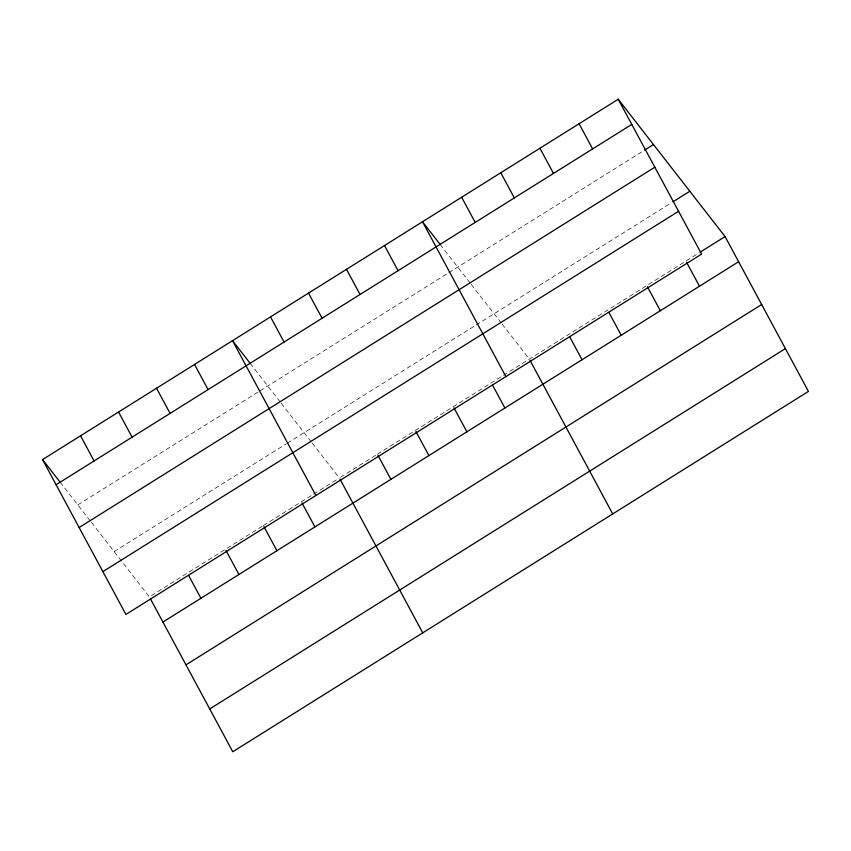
<?xml version="1.0" encoding="UTF-8"?>
<svg xmlns="http://www.w3.org/2000/svg" width="851" height="851" viewBox="0 0 851 851"><rect width="100%" height="100%" fill="white"/><g stroke="black" fill="none" stroke-linecap="round" stroke-linejoin="round"><path stroke-width="0.64" stroke-dasharray="4.25 3.19" d="M77.803 504.898L258.842 391.588M259.959 390.886L447.7 273.373M448.817 272.671L643.42 150.861M114.13 551.586L286.223 443.871M287.34 443.169L475.081 325.656M476.198 324.954L670.801 203.155M262.257 526.258L149.393 596.902L91.227 522.152M263.374 525.556L312.54 494.782M313.657 494.08L338.251 478.698M340.485 477.294L376.238 454.913M377.355 454.211L699.352 252.673M440.127 244.418L470.39 283.319M471.177 284.33L501.292 323.04M502.101 324.071L529.343 359.079M250.151 363.334L280.415 402.225M281.202 403.246L311.317 441.946M312.126 442.977L339.368 477.996M60.176 482.24L90.44 521.142"/><path stroke-width="1.28" d="M618.23 99.248L701.607 254.098L125.927 614.433L42.55 459.583L618.23 99.248L725.073 236.567L808.45 391.417L232.77 751.752L150.616 599.189M56.092 484.74L631.782 124.406M644.547 150.159L653.494 144.564M79.143 527.535L654.823 167.2M673.035 201.751L689.821 191.252M102.886 571.627L678.566 211.293M700.469 251.97L725.073 236.567M162.935 622.06L738.615 261.725M185.975 664.854L761.666 304.52M209.718 708.957L785.409 348.623M440.127 244.418L422.5 221.76L505.877 376.61M250.151 363.334L232.525 340.666L315.902 495.516M42.55 459.583L60.176 482.24M686.544 262.214L699.469 286.223M579.084 123.746L592.636 148.904M647.398 286.723L660.323 310.732M539.938 148.255L553.49 173.413M608.869 312.37L621.177 335.23M500.792 172.753L514.334 197.911M569.723 336.868L582.031 359.739M461.646 197.262L475.188 222.409M529.96 360.228L612.72 513.93M492.58 385.152L504.888 408.023M384.503 245.545L398.055 270.692M453.966 407.789L466.891 431.808M346.506 269.32L360.058 294.478M415.969 431.574L428.904 455.583M308.519 293.106L322.061 318.263M377.972 455.359L390.907 479.368M270.522 316.891L284.064 342.049M339.985 479.134L422.745 632.846M301.988 502.92L314.913 526.929M194.528 364.451L208.08 389.609M263.991 526.705L276.915 550.714M156.531 388.237L170.083 413.395M225.994 550.48L238.929 574.499M118.544 412.022L132.086 437.169M188.614 575.414L200.932 598.274M80.547 435.797L94.089 460.955"/></g></svg>
